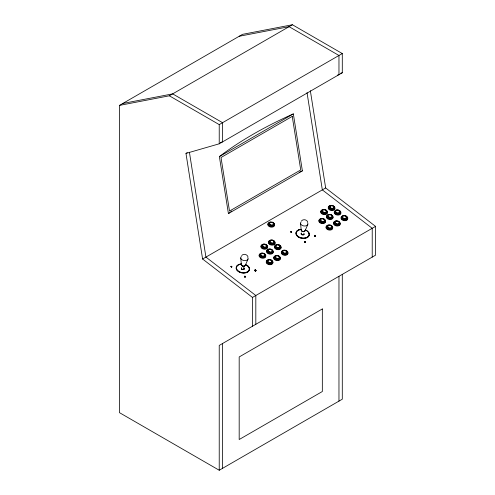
<?xml version="1.0" encoding="UTF-8"?>
<svg xmlns="http://www.w3.org/2000/svg" width="495" height="495" viewBox="0 0 495 495"><rect width="100%" height="100%" fill="white"/><g stroke="black" fill="none" stroke-linecap="round" stroke-linejoin="round"><path stroke-width="0.74" d="M231.932 266.904L231.809 266.372A2.927 2.11 71.8 0 0 231.66 266.26C230.948 267.56 231.617 266.712 231.71 266.78M244.672 276.29L244.685 276.55A2.927 1.169 51.1 0 1 244.833 276.662C246.176 277.132 245.05 276.222 244.672 276.198M255.76 270.561L255.63 271.012M291.734 232.285C291.27 231.908 290.967 231.697 290.893 231.611M315.556 235.973L315.439 235.441A2.927 2.11 71.8 0 0 315.29 235.323C315.996 236.74 314.826 235.174 314.715 236.09M231.122 266.762L230.955 266.31L231.598 266.279M245.019 276.532L245.223 276.241A2.927 2.11 71.8 0 1 245.371 276.352L245.365 276.371M255.729 270.586L254.925 270.641L255.426 269.967M255.804 270.233L255.606 270.474L255.841 270.214A2.927 2.11 71.8 0 0 255.705 270.091L255.828 270.734M304.833 241.715L304.53 241.894A2.927 1.169 51.1 0 1 304.635 242.043C305.687 241.789 303.515 241.702 305.019 241.616A2.927 2.11 71.8 0 1 305.174 241.733M315.092 235.416L314.622 235.329L315.259 235.323M231.153 266.718L231.66 266.786L230.948 266.341M254.876 270.654L255.643 270.109A2.927 2.11 71.8 0 0 255.488 269.948L255.791 270.666L255.698 270.084M255.309 270.635C255.643 270.839 255.42 270.827 255.135 270.338C258.056 271.805 253.23 269.874 255.637 270.06M291.066 232.18L291.45 231.629A2.927 2.11 71.8 0 1 291.604 231.747C290.07 232.019 291.821 232.885 291.32 232.019M314.938 235.861L315.426 236.047M245.223 276.241L245.477 276.922M304.796 242.074L305.198 242.346L305.019 241.616M231.685 266.947L231.184 267.015M245.279 276.767L244.654 277.014M245.273 276.798L245.031 276.556M255.575 270.623L255.018 270.951M291.487 232.328C290.466 231.635 291.611 232.7 291.27 232.464M314.771 236.14C314.925 235.837 315.303 235.849 315.315 235.905M255.005 270.777L254.807 269.961M255.507 270.4L255.736 270.716M314.733 235.366L315.136 235.669M244.518 276.321L244.784 277.107M290.751 231.71L291.054 231.846M314.863 236.189L314.591 235.36M245.254 265.487L248.007 259.108M305.056 230.862L307.81 224.483M255.123 270.097L255.556 270.159M314.851 236.115L315.371 235.997L314.814 236.084M255.767 270.907L255.519 270.92M255.03 270.103L255.525 270.746M241.684 255.519C243.41 253.446 247.135 254.207 247.976 256.75M301.486 220.9C303.212 218.821 306.937 219.582 307.779 222.131M245.223 276.983L244.709 276.965M255.401 270.938L254.981 270.691M305.081 242.346L304.598 242.03M244.691 276.179L245.037 276.334M231.276 266.681L231.295 266.675A2.927 1.169 51.1 0 0 231.122 266.57M342.293 274.385L342.293 399.199L219.229 470.25L119.45 412.644L119.45 105.398L242.513 34.353L292.403 24.75L342.293 53.553L342.293 72.759L219.229 143.804L185.972 153.407L202.597 259.021L252.487 297.427L252.487 326.23M119.45 105.398L169.34 95.801L292.403 24.75M169.34 95.801L219.229 124.604L342.293 53.553M185.972 153.407L187.302 152.639M219.372 156.599L293.343 113.893L302.377 170.855L228.412 213.562L219.372 156.599A307.531 138.953 -9 0 1 247.147 137.783L253.254 134.176A307.531 138.953 -9 0 1 293.343 113.893M202.597 259.021L325.661 187.97L375.55 226.376L375.55 255.179L219.229 345.436L219.229 470.25M231.45 266.545L231.759 266.403M315.08 235.614L315.439 235.441M255.142 270.313L255.624 270.678M304.512 242.34C305.13 243.051 304.394 241.671 304.419 242.333M252.487 297.427L375.55 226.376M305.198 242.346L304.932 241.999M305.056 241.888L305.304 242.179M255.513 270.208L255.89 270.493M314.845 235.799L315.303 235.979L315.03 235.719M254.925 270.641L255.043 270.425A2.927 1.169 51.1 0 0 254.95 270.258M244.796 276.649L245.161 277.033M304.629 242.03L304.456 242.389M340.814 73.186L342.293 72.759M337.485 75.104L338.964 74.677L338.964 55.471L289.074 26.668L239.184 36.271M220.337 142.523L222.558 141.886L222.558 122.68L172.668 93.877L122.779 103.48M315.222 236.115L314.746 235.942M255.371 270.753L255.272 271.031M255.061 270.493L255.148 270.412A2.927 1.169 51.1 0 1 255.315 270.511M304.846 242.451L304.524 242.371M255.562 270.561L255.29 270.839M291.227 232.087L291.598 232.372M231.425 266.706L231.796 266.991M310.346 90.715L325.661 187.97M307.024 92.633L322.332 189.894L372.221 228.3L372.221 257.103M189.418 152.243L205.926 257.103L255.816 295.503L255.816 324.312M300.533 223.4L301.238 230.293M240.737 258.025L241.436 264.918M338.964 276.303L338.964 401.123M222.558 343.511L222.558 468.332M219.229 124.604L219.229 143.804M228.412 213.562A307.531 138.953 -9 0 1 229.544 212.702M230.682 211.841A307.531 138.953 -9 0 1 231.833 210.981M299.147 172.303A307.531 138.953 -9 0 1 302.377 170.855M334.75 207.987A3.36 2.246 9.5 0 1 330.635 210.363A3.36 2.246 9.5 0 1 329.187 206.434M333.902 206.891A3.36 2.246 9.5 0 1 334.428 207.411M333.308 205.914A3.36 2.246 9.5 0 1 333.506 209.75A3.36 2.246 9.5 0 1 328.327 207.789A3.36 2.246 9.5 0 1 332.504 205.611M334.045 207.12A2.611 1.745 9.5 0 1 332.863 209.373A2.611 1.745 9.5 0 1 329.392 208.253A2.611 1.745 9.5 0 1 330.573 206M333.16 206.353A2.611 1.745 9.5 0 1 333.667 206.706M347.725 218.759A3.36 2.246 9.5 0 1 343.932 220.64A3.36 2.246 9.5 0 1 341.179 217.54M341.519 217.027A3.36 2.246 9.5 0 1 342.051 216.612M347.292 217.583A3.36 2.246 9.5 0 1 347.62 218.165M345.374 215.789A3.36 2.246 9.5 0 1 347.199 219.452A3.36 2.246 9.5 0 1 341.736 218.926A3.36 2.246 9.5 0 1 343.648 215.622M346.382 216.835A2.611 1.745 9.5 0 1 346.141 219.297A2.611 1.745 9.5 0 1 342.478 218.796A2.611 1.745 9.5 0 1 342.719 216.334M340.832 213.166A3.36 2.246 9.5 0 1 335.239 213.642A3.36 2.246 9.5 0 1 336.779 210.004A3.36 2.246 9.5 0 1 340.832 213.166A3.36 2.246 9.5 0 1 337.064 215.016A3.36 2.246 9.5 0 1 334.311 211.922M339.892 211.631A2.611 1.745 9.5 0 1 338.71 213.877A2.611 1.745 9.5 0 1 335.239 212.763A2.611 1.745 9.5 0 1 336.414 210.511M326.947 211.495A3.36 2.246 9.5 0 1 325.939 214.385A3.36 2.246 9.5 0 1 321.472 213.555A3.36 2.246 9.5 0 1 321.707 210.524M325.023 209.701A3.36 2.246 9.5 0 1 326.675 213.5A3.36 2.246 9.5 0 1 321.107 212.466A3.36 2.246 9.5 0 1 324.163 209.54M326.564 211.21A2.611 1.745 9.5 0 1 325.586 213.401A2.611 1.745 9.5 0 1 322.146 212.621A2.611 1.745 9.5 0 1 322.53 210.295M332.912 216.983A3.36 2.246 9.5 0 1 329.225 219.458A3.36 2.246 9.5 0 1 326.805 215.851M332.423 216.575A2.611 1.745 9.5 0 1 329.367 218.363A2.611 1.745 9.5 0 1 327.721 215.511M331.316 215.35A2.611 1.745 9.5 0 1 332.201 216.117M325.432 221.073A3.36 2.246 9.5 0 1 321.744 223.548A3.36 2.246 9.5 0 1 319.325 219.935M324.943 220.659A2.611 1.745 9.5 0 1 322.226 222.515A2.611 1.745 9.5 0 1 319.943 219.978M320.24 219.594A2.611 1.745 9.5 0 1 320.686 219.291M324.349 219.786A2.611 1.745 9.5 0 1 324.726 220.207M331.724 226.45A3.36 2.246 9.5 0 1 331.471 229.767A3.36 2.246 9.5 0 1 326.601 228.857A3.36 2.246 9.5 0 1 327.702 225.701M329.466 225.015A3.36 2.246 9.5 0 1 332.454 228.523A3.36 2.246 9.5 0 1 326.867 228.486A3.36 2.246 9.5 0 1 328.6 225.008M331.873 226.685A2.611 1.745 9.5 0 1 330.889 228.876A2.611 1.745 9.5 0 1 327.449 228.096A2.611 1.745 9.5 0 1 327.832 225.769M314.752 235.632A2.927 1.169 51.1 0 1 314.894 235.744M339.731 222.886A3.36 2.246 9.5 0 1 338.475 225.856A3.36 2.246 9.5 0 1 333.927 224.588A3.36 2.246 9.5 0 1 335.183 221.618M337.807 221.086A3.36 2.246 9.5 0 1 339.459 224.891A3.36 2.246 9.5 0 1 333.89 223.851A3.36 2.246 9.5 0 1 336.946 220.925M339.347 222.595A2.611 1.745 9.5 0 1 338.37 224.792A2.611 1.745 9.5 0 1 334.929 224.012A2.611 1.745 9.5 0 1 335.313 221.68M303.701 233.17A1.491 0.99 8.8 0 1 303.689 234.581A1.491 0.99 8.8 0 1 301.591 234.389A1.491 0.99 8.8 0 1 301.603 232.984M304.041 234.401A1.491 0.99 8.8 0 1 303.454 234.902M301.975 234.859A1.491 0.99 8.8 0 1 301.399 233.331M304.425 230.893A1.312 0.872 8.8 0 1 304.19 231.295M304.041 231.4A1.312 0.872 8.8 0 1 302.563 231.443A1.405 0.928 8.8 0 0 304.481 230.998M302.197 231.233A1.312 0.872 8.8 0 1 301.938 230.961M302.142 231.202A1.405 0.928 8.8 0 1 301.863 230.911M307.605 222.769A3.731 2.475 8.8 0 1 303.887 225.968A3.731 2.475 8.8 0 1 301.208 221.816M305.118 230.416A1.961 1.299 8.8 0 1 302.996 231.641A1.961 1.299 8.8 0 1 301.3 229.847M309.264 234.222A6.72 4.455 8.8 0 1 303.534 238.534A6.72 4.455 8.8 0 1 296.066 234.327A6.72 4.455 8.8 0 1 300.929 229.525M305.471 230.206A6.72 4.455 8.8 0 1 306.479 230.689M308.682 232.662A6.72 4.455 8.8 0 1 309.072 233.436M305.514 229.928A6.72 4.455 8.8 0 1 307.612 237.167A6.72 4.455 8.8 0 1 296.951 235.577A6.72 4.455 8.8 0 1 300.966 229.253M305.434 230.033A6.534 4.331 8.8 0 1 307.475 237.068A6.534 4.331 8.8 0 1 297.105 235.527A6.534 4.331 8.8 0 1 301.016 229.377M303.868 234.352A1.312 0.872 8.8 0 1 302.94 234.89M302.488 234.878A1.312 0.872 8.8 0 1 301.548 233.411M290.924 231.945A2.927 1.169 51.1 0 1 291.066 232.056M274.496 225.2A3.36 2.246 9.5 0 1 270.703 227.075A3.36 2.246 9.5 0 1 267.95 223.981M274.063 224.025A3.36 2.246 9.5 0 1 274.391 224.6M272.139 222.224A3.36 2.246 9.5 0 1 273.97 225.887A3.36 2.246 9.5 0 1 268.507 225.361A3.36 2.246 9.5 0 1 270.412 222.057M273.308 223.319A2.611 1.745 9.5 0 1 271.86 226.073A2.611 1.745 9.5 0 1 268.903 223.511M269.2 223.121A2.611 1.745 9.5 0 1 269.645 222.818M287.818 252.784A3.36 2.246 9.5 0 1 284.13 255.259A3.36 2.246 9.5 0 1 281.717 251.652M284.705 250.253A3.36 2.246 9.5 0 1 287.694 253.762A3.36 2.246 9.5 0 1 282.113 253.718A3.36 2.246 9.5 0 1 283.845 250.247M286.952 251.875A2.611 1.745 9.5 0 1 285.974 254.065A2.611 1.745 9.5 0 1 282.534 253.285A2.611 1.745 9.5 0 1 282.917 250.959M283.48 250.755A2.611 1.745 9.5 0 1 284.124 250.662M280.95 247.166A3.36 2.246 9.5 0 1 277.262 249.641A3.36 2.246 9.5 0 1 274.849 246.027M280.09 246.25A2.611 1.745 9.5 0 1 278.908 248.502A2.611 1.745 9.5 0 1 275.437 247.382A2.611 1.745 9.5 0 1 276.618 245.13M279.205 245.483A2.611 1.745 9.5 0 1 279.712 245.836M274.954 242.612A3.36 2.246 9.5 0 1 270.833 244.988A3.36 2.246 9.5 0 1 269.385 241.059M274.459 242.197A2.611 1.745 9.5 0 1 271.749 244.054A2.611 1.745 9.5 0 1 269.459 241.517M269.763 241.133A2.611 1.745 9.5 0 1 270.771 240.626M273.871 241.325A2.611 1.745 9.5 0 1 274.242 241.746M267.578 247.29A3.36 2.246 9.5 0 1 263.786 249.171A3.36 2.246 9.5 0 1 261.032 246.071M266.984 246.287A2.611 1.745 9.5 0 1 264.268 248.137A2.611 1.745 9.5 0 1 261.985 245.607M262.282 245.217A2.611 1.745 9.5 0 1 262.727 244.914M265.877 245.062A2.611 1.745 9.5 0 1 266.762 245.829M273.11 251.608A3.36 2.246 9.5 0 1 269.422 254.083A3.36 2.246 9.5 0 1 267.009 250.47M272.405 250.742A2.611 1.745 9.5 0 1 269.905 253.05A2.611 1.745 9.5 0 1 267.919 250.13M268.364 249.827A2.611 1.745 9.5 0 1 268.927 249.622M265.629 255.692A3.36 2.246 9.5 0 1 261.942 258.167A3.36 2.246 9.5 0 1 259.529 254.56M263.383 253.316A3.36 2.246 9.5 0 1 265.029 257.122A3.36 2.246 9.5 0 1 259.46 256.082A3.36 2.246 9.5 0 1 262.517 253.155M265.141 255.284A2.611 1.745 9.5 0 1 262.09 257.072A2.611 1.745 9.5 0 1 260.438 254.213M264.547 254.411A2.611 1.745 9.5 0 1 264.924 254.826M279.929 257.505A3.36 2.246 9.5 0 1 277.435 260.642A3.36 2.246 9.5 0 1 273.815 257.462M274.15 256.948A3.36 2.246 9.5 0 1 274.688 256.534M278.004 255.711A3.36 2.246 9.5 0 1 279.656 259.51A3.36 2.246 9.5 0 1 274.088 258.477A3.36 2.246 9.5 0 1 277.144 255.55M279.551 257.221A2.611 1.745 9.5 0 1 278.567 259.411A2.611 1.745 9.5 0 1 275.127 258.631A2.611 1.745 9.5 0 1 275.511 256.305M272.448 261.595A3.36 2.246 9.5 0 1 271.439 264.485A3.36 2.246 9.5 0 1 266.978 263.656A3.36 2.246 9.5 0 1 267.207 260.618M270.53 259.795A3.36 2.246 9.5 0 1 272.355 263.458A3.36 2.246 9.5 0 1 266.892 262.932A3.36 2.246 9.5 0 1 268.804 259.627M272.071 261.304A2.611 1.745 9.5 0 1 271.087 263.501A2.611 1.745 9.5 0 1 267.653 262.721A2.611 1.745 9.5 0 1 268.03 260.389M243.707 267.665A1.491 0.99 8.8 0 1 244.004 269.125A1.491 0.99 8.8 0 1 241.851 269.057A1.491 0.99 8.8 0 1 241.808 267.603M243.868 268.024A1.491 0.99 8.8 0 1 243.651 269.528M242.42 269.558A1.491 0.99 8.8 0 1 241.752 269.243M241.591 269.094A1.491 0.99 8.8 0 1 241.331 268.587M244.623 265.512A1.312 0.872 8.8 0 1 243.54 266.205A1.312 0.872 8.8 0 1 242.135 265.586M244.679 265.617A1.405 0.928 8.8 0 1 244.313 266.007M244.128 266.093A1.405 0.928 8.8 0 1 242.067 265.537M247.803 257.388A3.731 2.475 8.8 0 1 244.085 260.587A3.731 2.475 8.8 0 1 241.405 256.435M245.26 264.806A1.961 1.299 8.8 0 1 243.026 266.236A1.961 1.299 8.8 0 1 241.789 264.083M248.88 267.288A6.72 4.455 8.8 0 1 242.185 273.048A6.72 4.455 8.8 0 1 237.365 265.567M238.12 265.042A6.72 4.455 8.8 0 1 241.127 264.151M246.677 265.308A6.72 4.455 8.8 0 1 248.304 266.558M245.712 264.553A6.72 4.455 8.8 0 1 247.809 271.786A6.72 4.455 8.8 0 1 237.148 270.196A6.72 4.455 8.8 0 1 241.17 263.872M245.631 264.701A6.534 4.331 8.8 0 1 247.667 271.736A6.534 4.331 8.8 0 1 237.297 270.19A6.534 4.331 8.8 0 1 241.207 264.039M243.738 268.098A1.312 0.872 8.8 0 1 243.354 269.478A1.312 0.872 8.8 0 1 241.511 268.593M292.242 116.393L221.018 157.515L229.507 211.062L300.737 169.94L292.242 116.393M322.332 308.948L239.184 356.957L239.184 439.523L322.332 391.52L322.332 308.948M329.862 208.123A2.611 1.745 9.5 0 0 334.267 207.931A2.611 1.745 9.5 0 0 331.304 205.363A2.611 1.745 9.5 0 0 329.862 208.123M330.71 207.937A1.869 1.25 9.5 0 0 333.71 207.436A1.869 1.25 9.5 0 0 331.223 205.833A1.869 1.25 9.5 0 0 330.71 207.937M342.571 218.252A2.611 1.745 9.5 0 0 346.976 218.06A2.611 1.745 9.5 0 0 344.013 215.498A2.611 1.745 9.5 0 0 342.571 218.252M343.239 218.078A1.869 1.25 9.5 0 0 346.24 217.577A1.869 1.25 9.5 0 0 343.753 215.975A1.869 1.25 9.5 0 0 343.239 218.078M335.703 212.627A2.611 1.745 9.5 0 0 340.108 212.435A2.611 1.745 9.5 0 0 337.151 209.874A2.611 1.745 9.5 0 0 335.703 212.627M336.371 212.454A1.869 1.25 9.5 0 0 339.372 211.959A1.869 1.25 9.5 0 0 336.885 210.35A1.869 1.25 9.5 0 0 336.371 212.454M322.381 212.207A2.611 1.745 9.5 0 0 326.787 212.015A2.611 1.745 9.5 0 0 323.823 209.453A2.611 1.745 9.5 0 0 322.381 212.207M323.229 212.027A1.869 1.25 9.5 0 0 326.23 211.526A1.869 1.25 9.5 0 0 323.742 209.923A1.869 1.25 9.5 0 0 323.229 212.027M327.399 218.085A3.36 2.246 9.5 0 0 332.986 217.608A3.36 2.246 9.5 0 0 328.934 214.44A3.36 2.246 9.5 0 0 327.399 218.085M328.018 217.119A2.611 1.745 9.5 0 0 332.423 216.928A2.611 1.745 9.5 0 0 329.466 214.36A2.611 1.745 9.5 0 0 328.018 217.119M328.872 216.934A1.869 1.25 9.5 0 0 331.867 216.433A1.869 1.25 9.5 0 0 329.379 214.83A1.869 1.25 9.5 0 0 328.872 216.934M319.918 222.168A3.36 2.246 9.5 0 0 325.506 221.692A3.36 2.246 9.5 0 0 321.453 218.53A3.36 2.246 9.5 0 0 319.918 222.168M320.537 221.203A2.611 1.745 9.5 0 0 324.943 221.011A2.611 1.745 9.5 0 0 321.985 218.45A2.611 1.745 9.5 0 0 320.537 221.203M321.391 221.024A1.869 1.25 9.5 0 0 324.386 220.523A1.869 1.25 9.5 0 0 321.899 218.92A1.869 1.25 9.5 0 0 321.391 221.024M327.684 227.681A2.611 1.745 9.5 0 0 332.089 227.49A2.611 1.745 9.5 0 0 329.132 224.928A2.611 1.745 9.5 0 0 327.684 227.681M328.538 227.502A1.869 1.25 9.5 0 0 331.532 227.001A1.869 1.25 9.5 0 0 329.045 225.398A1.869 1.25 9.5 0 0 328.538 227.502M335.164 223.598A2.611 1.745 9.5 0 0 339.57 223.406A2.611 1.745 9.5 0 0 336.612 220.838A2.611 1.745 9.5 0 0 335.164 223.598M336.018 223.412A1.869 1.25 9.5 0 0 339.013 222.911A1.869 1.25 9.5 0 0 336.526 221.308A1.869 1.25 9.5 0 0 336.018 223.412M269.497 224.736A2.611 1.745 9.5 0 0 273.902 224.544A2.611 1.745 9.5 0 0 270.944 221.977A2.611 1.745 9.5 0 0 269.497 224.736M270.35 224.551A1.869 1.25 9.5 0 0 273.345 224.049A1.869 1.25 9.5 0 0 270.858 222.447A1.869 1.25 9.5 0 0 270.35 224.551M282.769 252.871A2.611 1.745 9.5 0 0 287.174 252.679A2.611 1.745 9.5 0 0 284.217 250.117A2.611 1.745 9.5 0 0 282.769 252.871M283.437 252.697A1.869 1.25 9.5 0 0 286.438 252.203A1.869 1.25 9.5 0 0 283.951 250.594A1.869 1.25 9.5 0 0 283.437 252.697M275.443 248.261A3.36 2.246 9.5 0 0 281.03 247.785A3.36 2.246 9.5 0 0 276.977 244.623A3.36 2.246 9.5 0 0 275.443 248.261M275.901 247.253A2.611 1.745 9.5 0 0 280.312 247.061A2.611 1.745 9.5 0 0 277.349 244.493A2.611 1.745 9.5 0 0 275.901 247.253M276.569 247.079A1.869 1.25 9.5 0 0 279.57 246.578A1.869 1.25 9.5 0 0 277.082 244.976A1.869 1.25 9.5 0 0 276.569 247.079M269.441 243.707A3.36 2.246 9.5 0 0 275.028 243.231A3.36 2.246 9.5 0 0 270.975 240.069A3.36 2.246 9.5 0 0 269.441 243.707M270.06 242.742A2.611 1.745 9.5 0 0 274.465 242.55A2.611 1.745 9.5 0 0 271.501 239.988A2.611 1.745 9.5 0 0 270.06 242.742M270.907 242.562A1.869 1.25 9.5 0 0 273.908 242.061A1.869 1.25 9.5 0 0 271.421 240.459A1.869 1.25 9.5 0 0 270.907 242.562M261.96 247.797A3.36 2.246 9.5 0 0 267.548 247.321A3.36 2.246 9.5 0 0 263.495 244.153A3.36 2.246 9.5 0 0 261.96 247.797M262.579 246.832A2.611 1.745 9.5 0 0 266.984 246.64A2.611 1.745 9.5 0 0 264.027 244.072A2.611 1.745 9.5 0 0 262.579 246.832M263.433 246.646A1.869 1.25 9.5 0 0 266.428 246.145A1.869 1.25 9.5 0 0 263.94 244.542A1.869 1.25 9.5 0 0 263.433 246.646M267.597 252.704A3.36 2.246 9.5 0 0 273.184 252.227A3.36 2.246 9.5 0 0 269.132 249.065A3.36 2.246 9.5 0 0 267.597 252.704M268.216 251.738A2.611 1.745 9.5 0 0 272.621 251.547A2.611 1.745 9.5 0 0 269.664 248.985A2.611 1.745 9.5 0 0 268.216 251.738M269.07 251.559A1.869 1.25 9.5 0 0 272.064 251.058A1.869 1.25 9.5 0 0 269.577 249.455A1.869 1.25 9.5 0 0 269.07 251.559M260.735 255.828A2.611 1.745 9.5 0 0 265.141 255.637A2.611 1.745 9.5 0 0 262.183 253.069A2.611 1.745 9.5 0 0 260.735 255.828M261.589 255.643A1.869 1.25 9.5 0 0 264.59 255.142A1.869 1.25 9.5 0 0 262.103 253.539A1.869 1.25 9.5 0 0 261.589 255.643M275.362 258.217A2.611 1.745 9.5 0 0 279.768 258.025A2.611 1.745 9.5 0 0 276.81 255.463A2.611 1.745 9.5 0 0 275.362 258.217M276.216 258.037A1.869 1.25 9.5 0 0 279.211 257.536A1.869 1.25 9.5 0 0 276.724 255.934A1.869 1.25 9.5 0 0 276.216 258.037M267.882 262.307A2.611 1.745 9.5 0 0 272.287 262.115A2.611 1.745 9.5 0 0 269.329 259.547A2.611 1.745 9.5 0 0 267.882 262.307M268.736 262.121A1.869 1.25 9.5 0 0 271.736 261.62A1.869 1.25 9.5 0 0 269.249 260.017A1.869 1.25 9.5 0 0 268.736 262.121"/></g></svg>
